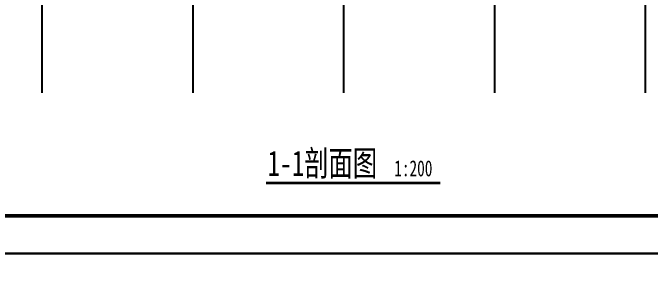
# Model space of a CAD drawing. Extents: x -266287 to 275962, y -324567 to 363765.
# Drawn here: x -133155 to -99347, y -241517 to -227775 of the extents above; entities that cross this region are included whole.
import ezdxf

# ---------------------------------------------------------------- set-up
doc = ezdxf.new("R2010")
doc.units = 0
doc.header["$LTSCALE"] = 1000
for name, color, linetype in [('AXIS', 3, 'CONTINUOUS'), ('DIM_SYMB', 3, 'CONTINUOUS'), ('PUB_TEXT', 7, 'CONTINUOUS'), ('PUB_TITLE', 4, 'CONTINUOUS')]:
    doc.layers.add(name, color=color, linetype=linetype)
doc.styles.add('-黑体', font='simhei.ttf', dxfattribs={"width": 0.8})

msp = doc.modelspace()

# ---------------------------------------------------------------- linework, layer by layer
at = {"layer": 'AXIS'}
for p, q in [((-131612.91943, -225326.22049), (-131612.91943, -232026.39259)), ((-123612.91943, -225326.22049), (-123612.91943, -232026.39259)), ((-115612.91943, -225326.22049), (-115612.91943, -232026.39259)), ((-107612.91943, -225326.22049), (-107612.91943, -232026.39259)), ((-99612.91943, -225326.22049), (-99612.91943, -232026.39259))]:
    msp.add_line(p, q, dxfattribs=at)
at = {"layer": 'DIM_SYMB', "const_width": 140}
msp.add_lwpolyline([(-119720.81743, -236818.26232), (-110478.84199, -236818.26232)], dxfattribs=at)
at = {"layer": 'PUB_TITLE'}
for points in [[(-220364.58828, -240566.69496), (-71764.58828, -240566.69496), (-71764.58828, -156566.69496), (-220364.58828, -156566.69496)], [(-220364.58828, -324566.69496), (-71764.58828, -324566.69496), (-71764.58828, -240566.69496), (-220364.58828, -240566.69496)]]:
    msp.add_lwpolyline(points, close=True, dxfattribs=at)
at = {"layer": 'PUB_TITLE', "const_width": 200}
msp.add_lwpolyline([(-215364.58828, -238566.69496), (-73764.58828, -238566.69496), (-73764.58828, -158566.69496), (-215364.58828, -158566.69496)], close=True, dxfattribs=at)

# ---------------------------------------------------------------- texts
at = {"layer": 'PUB_TEXT', "style": '-黑体', "width": 0.7}
for s, height, p in [('   1-1剖面图', 1350.35461, (-121559.38738, -236448.90062)), ('1:200', 850, (-112922.78732, -236468.81206))]:
    msp.add_text(s, height=height, dxfattribs=at).set_placement(p)

doc.saveas('drawing.dxf')
